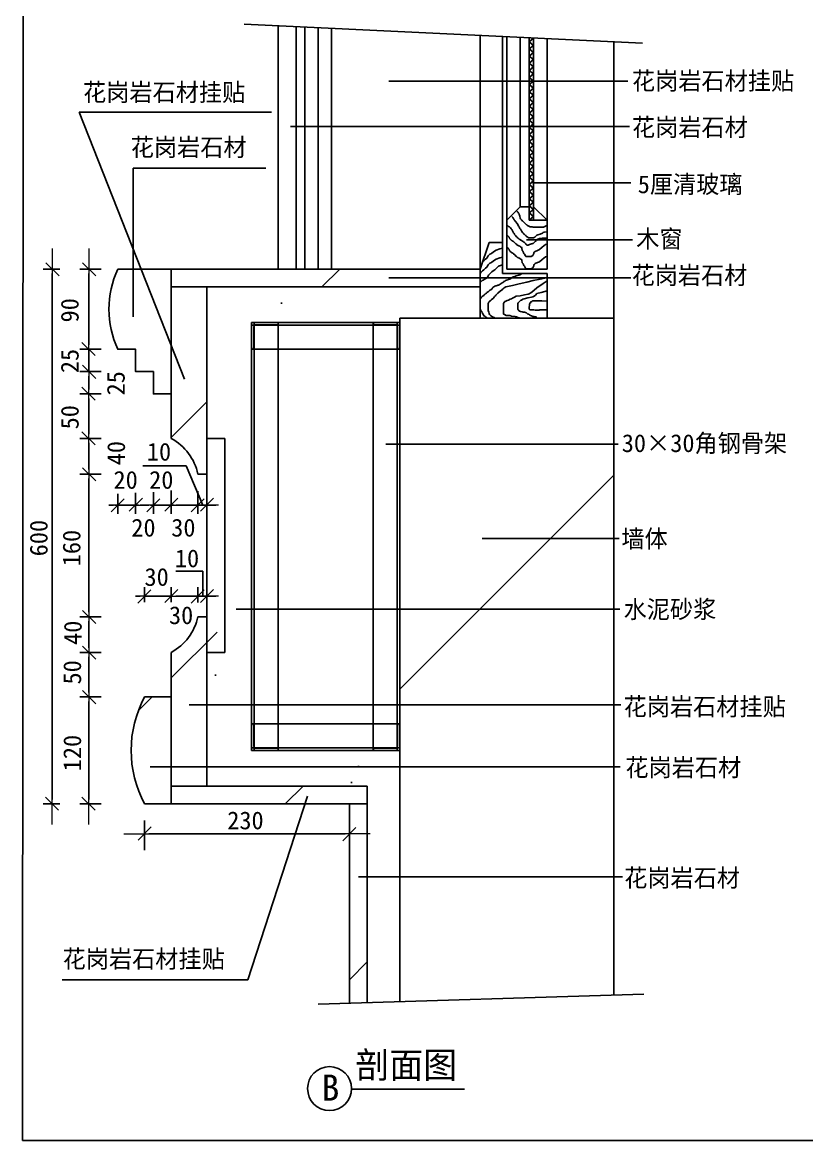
# Model space of a CAD drawing. Header units: metres. Extents: x 1603 to 10770, y 1189 to 12976.
# Drawn here: x 1603 to 6004, y 1189 to 7462 of the extents above; entities that cross this region are included whole.
import ezdxf

# ---------------------------------------------------------------- set-up
doc = ezdxf.new("R2010")
doc.units = ezdxf.units.M
for name, color, linetype in [('2', 2, 'Continuous'), ('3', 3, 'Continuous'), ('4', 4, 'Continuous'), ('7', 7, 'Continuous'), ('BH', 3, 'Continuous'), ('DIM', 3, 'Continuous'), ('TEXT', 3, 'Continuous')]:
    doc.layers.add(name, color=color, linetype=linetype)
doc.dimstyles.get("Standard").update_dxf_attribs({"dimtxt": 2.5, "dimasz": 2.5, "dimexe": 1.25, "dimexo": 0.625, "dimtad": 1, "dimcen": 2.5, "dimazin": 3, "dimtfac": 1, "dimtmove": 0, "dimatfit": 3})

# ---------------------------------------------------------------- blocks, each defined once
blk = doc.blocks.new('BH2')
at = {"layer": 'BH'}
blk.add_lwpolyline([(0, 32), (5, 28), (0, 24), (5, 20), (0, 16), (5, 12), (0, 8), (5, 4), (0, 0)], dxfattribs=at)
blk = doc.blocks.new('ST-L30')
at = {"layer": '4'}
blk.add_lwpolyline([(0, 1, 0.41), (1, 0), (30, 0), (30, 0.67, 0.41), (28, 2.67), (4.67, 2.67, -0.41), (2.67, 4.67), (2.67, 28, 0.41), (0.67, 30), (0, 30)], format="xyb", close=True, dxfattribs=at)
blk = doc.blocks.new('_DOT')
at = {"color": 0, "linetype": 'ByBlock', "lineweight": 15}
blk.add_line((4.63, 0), (-1, 0), dxfattribs=at)
blk.add_lwpolyline([(-1.51, -1.54), (1.42, 1.41)])

msp = doc.modelspace()

# ---------------------------------------------------------------- hatches: boundary and pattern name
at = {"layer": 'BH'}
h = msp.add_hatch(dxfattribs=at)
h.set_pattern_fill('ANSI33', scale=300)
h.paths.add_polyline_path([(2438.63, 3178.04), (2438.63, 3078.04), (3438.63, 3078.04), (3438.63, 3178.04)])
h.paths.add_polyline_path([(3538.63, 3178.04), (3438.63, 3178.04), (3438.63, 1959.58), (3538.63, 1962.73)])
h.paths.add_polyline_path([(2438.63, 3678.04), (2288.63, 3678.04, 0.25), (2288.63, 3078.04), (2438.63, 3078.04)])
h.paths.add_polyline_path([(2438.63, 3178.04), (2638.63, 3178.04), (2638.63, 4128.04), (2588.63, 4128.04, -0.22), (2438.63, 3928.04)])
h.paths.add_polyline_path([(2638.63, 3928.04), (2738.63, 3928.04), (2738.63, 5128.04), (2638.63, 5128.04)])
h.paths.add_polyline_path([(2638.63, 5978.04), (2438.63, 5978.04), (2438.63, 5128.04, -0.22), (2588.63, 4928.04), (2638.63, 4928.04)])
h.paths.add_polyline_path([(2438.63, 6078.04), (2138.63, 6078.04, 0.22), (2138.63, 5628.04), (2238.63, 5628.04), (2238.63, 5503.04), (2338.63, 5503.04), (2338.63, 5378.04), (2438.63, 5378.04)])
h.paths.add_polyline_path([(4171.97, 5978.04), (4171.97, 6078.04), (2438.63, 6078.04), (2438.63, 5978.04)])
h = msp.add_hatch(dxfattribs=at)
h.set_pattern_fill('AR-CONC', scale=15)
h.paths.add_polyline_path([(2888.63, 5778.04), (3038.63, 5778.04), (3721.97, 5778.04), (3721.97, 5803.04), (4171.97, 5803.04), (4171.97, 5978.04), (2638.63, 5978.04), (2638.63, 5128.04), (2738.63, 5128.04), (2738.63, 3928.04), (2638.63, 3928.04), (2638.63, 3178.04), (3538.63, 3178.04), (3538.63, 1962.73), (3721.97, 1968.49), (3721.97, 3378.04), (3571.97, 3378.04), (2888.63, 3378.04), (2888.63, 3528.04)])
h = msp.add_hatch(dxfattribs=at)
h.set_pattern_fill('ANSI31', scale=1500)
h.paths.add_polyline_path([(4921.97, 5803.04), (3721.97, 5803.04), (3721.97, 1968.49), (4921.97, 2006.25)])

# ---------------------------------------------------------------- linework, layer by layer
for p, q in [((1922.38, 6958.33), (3001.97, 6958.33)), ((2224.61, 6644.69), (2969.98, 6644.69)), ((2521.68, 4973.96), (2279.66, 4973.96)), ((2616.03, 4754.69), (2521.68, 4973.96)), ((2615.73, 4383.12), (2464.15, 4383.12)), ((2615.73, 4243.07), (2615.73, 4383.12)), ((2868.04, 2090.54), (1826.4, 2090.25))]:
    msp.add_line(p, q)
at = {"layer": '2'}
for p, q in [((3721.97, 5803.04), (3721.97, 1968.49)), ((3721.97, 5803.04), (4921.97, 5803.04)), ((4921.97, 5803.04), (4921.97, 2006.25))]:
    msp.add_line(p, q, dxfattribs=at)
at = {"layer": '3'}
for p, q in [((2847.66, 7451.74), (5083.17, 7346.03)), ((4396.97, 6428.04), (4396.97, 7378.48)), ((3262.96, 1954.05), (5090.92, 2011.57))]:
    msp.add_line(p, q, dxfattribs=at)
at = {"layer": '4'}
for p, q in [((3038.64, 7442.71), (3038.64, 6078.04)), ((3338.64, 7428.52), (3338.64, 6078.04)), ((4921.97, 5803.04), (4921.97, 7353.65)), ((4396.97, 6428.04), (4321.97, 6353.04)), ((4446.97, 6428.04), (4396.97, 6428.04)), ((4471.97, 6428.04), (4546.97, 6353.04)), ((4321.97, 6353.04), (4321.97, 6078.04)), ((4546.97, 6353.04), (4446.97, 6353.04)), ((4546.97, 6353.04), (4546.97, 6078.04)), ((4171.97, 6078.04), (4221.97, 6228.04)), ((4296.97, 6228.04), (4221.97, 6228.04)), ((4296.97, 6228.04), (4296.97, 6053.04)), ((2138.63, 6078.04), (4171.97, 6078.04)), ((2438.63, 5128.04), (2438.63, 6078.04)), ((4171.97, 6078.04), (4171.97, 5803.04)), ((4296.97, 6053.04), (4546.97, 6053.04)), ((4321.97, 6078.04), (4546.97, 6078.04)), ((4546.97, 6053.04), (4546.97, 5803.04)), ((2438.63, 5978.04), (4171.97, 5978.04)), ((2638.63, 3178.04), (2638.63, 5978.04)), ((2888.63, 3378.04), (2888.63, 5778.04)), ((2888.63, 5778.04), (3721.97, 5778.04)), ((2738.63, 3928.04), (2738.63, 5128.04)), ((2438.63, 3078.04), (2438.63, 3928.04)), ((2288.63, 3678.04), (2438.63, 3678.04)), ((2888.63, 3378.04), (3721.97, 3378.04)), ((2438.63, 3178.04), (3538.63, 3178.04)), ((3538.63, 3178.04), (3538.63, 1962.73)), ((2288.63, 3078.04), (3538.63, 3078.04)), ((3438.63, 3078.04), (3438.63, 1959.58))]:
    msp.add_line(p, q, dxfattribs=at)
msp.add_lwpolyline([(2138.63, 6078.04, 0.22), (2138.63, 5628.04), (2238.63, 5628.04), (2238.63, 5503.04), (2338.63, 5503.04), (2338.63, 5378.04), (2438.63, 5378.04)], format="xyb", dxfattribs=at)
for points in [[(2638.63, 5128.04), (2738.63, 5128.04)], [(2638.63, 4928.04), (2588.63, 4928.04)], [(2638.63, 4128.04), (2588.63, 4128.04)], [(2738.63, 3928.04), (2638.63, 3928.04)]]:
    msp.add_lwpolyline(points, dxfattribs=at)
for centre, radius, start, end in [((2293.32, 4862.8), 302.44, 12.46, 61.28), ((2293.32, 4193.28), 302.44, 298.72, 347.54), ((2851.13, 3378.04), 637.5, 151.93, 208.07)]:
    msp.add_arc(centre, radius, start, end, dxfattribs=at)
at = {"layer": '7'}
for p, q in [((3138.64, 7437.98), (3138.64, 6078.04)), ((3188.64, 7435.61), (3188.64, 6078.04)), ((3263.64, 7432.07), (3263.64, 6078.04)), ((4171.97, 6078.04), (4171.97, 7389.12)), ((4296.97, 6228.04), (4296.97, 7383.21)), ((4321.97, 6353.04), (4321.97, 7382.02)), ((4446.97, 6353.04), (4446.97, 7374.93)), ((4471.97, 6353.04), (4471.97, 7374.93)), ((4546.97, 6353.04), (4546.97, 7371.39)), ((2903.63, 3378.04), (2903.63, 5778.04)), ((3038.63, 3378.04), (3038.63, 5778.04)), ((3571.97, 5778.04), (3571.97, 3378.04)), ((3706.97, 5778.04), (3706.97, 3378.04)), ((2888.63, 5763.04), (3721.97, 5763.04)), ((2888.63, 5628.04), (3721.97, 5628.04)), ((2888.63, 3528.04), (3721.97, 3528.04)), ((2888.63, 3393.04), (3721.97, 3393.04))]:
    msp.add_line(p, q, dxfattribs=at)
at = {"layer": 'BH'}
for p, q in [((4378.71, 6403.2), (4381.43, 6398.67)), ((4381.43, 6398.67), (4384.15, 6395.04)), ((4352.43, 6369.62), (4349.71, 6372.35)), ((4355.15, 6366.9), (4352.43, 6369.62)), ((4356.96, 6363.27), (4355.15, 6366.9)), ((4358.77, 6361.46), (4356.96, 6363.27)), ((4359.68, 6359.64), (4358.77, 6361.46)), ((4361.49, 6357.83), (4359.68, 6359.64)), ((4363.3, 6354.2), (4361.49, 6357.83)), ((4366.02, 6350.57), (4363.3, 6354.2)), ((4368.74, 6346.94), (4366.02, 6350.57)), ((4381.43, 6332.41), (4368.74, 6346.94)), ((4384.15, 6395.04), (4386.87, 6392.31)), ((4386.87, 6392.31), (4388.68, 6390.5)), ((4388.68, 6390.5), (4390.49, 6387.78)), ((4390.49, 6387.78), (4391.4, 6385.05)), ((4391.4, 6385.05), (4393.21, 6380.51)), ((4393.21, 6380.51), (4395.03, 6375.98)), ((4395.03, 6375.98), (4396.84, 6363.27)), ((4396.84, 6363.27), (4398.65, 6359.64)), ((4398.65, 6359.64), (4401.37, 6356.92)), ((4401.37, 6356.92), (4403.18, 6355.1)), ((4403.18, 6355.1), (4405.9, 6351.47)), ((4405.9, 6351.47), (4409.53, 6348.75)), ((4409.53, 6348.75), (4413.15, 6345.12)), ((4413.15, 6345.12), (4416.78, 6340.58)), ((4416.78, 6340.58), (4420.4, 6336.95)), ((4420.4, 6336.95), (4424.93, 6333.32)), ((4327.96, 6321.52), (4323.42, 6323.34)), ((4333.39, 6316.08), (4327.96, 6321.52)), ((4336.11, 6315.17), (4333.39, 6316.08)), ((4338.83, 6312.45), (4336.11, 6315.17)), ((4342.46, 6308.82), (4338.83, 6312.45)), ((4345.18, 6304.28), (4342.46, 6308.82)), ((4346.99, 6301.56), (4345.18, 6304.28)), ((4348.8, 6299.74), (4346.99, 6301.56)), ((4351.52, 6296.11), (4348.8, 6299.74)), ((4353.33, 6293.39), (4351.52, 6296.11)), ((4354.24, 6289.76), (4353.33, 6293.39)), ((4356.96, 6285.22), (4354.24, 6289.76)), ((4359.68, 6281.59), (4356.96, 6285.22)), ((4362.4, 6277.05), (4359.68, 6281.59)), ((4364.21, 6274.33), (4362.4, 6277.05)), ((4365.12, 6272.52), (4364.21, 6274.33)), ((4386.87, 6319.71), (4381.43, 6332.41)), ((4390.49, 6315.17), (4386.87, 6319.71)), ((4392.31, 6309.73), (4390.49, 6315.17)), ((4395.03, 6306.1), (4392.31, 6309.73)), ((4397.74, 6302.46), (4395.03, 6306.1)), ((4399.56, 6298.83), (4397.74, 6302.46)), ((4401.37, 6297.02), (4399.56, 6298.83)), ((4404.99, 6289.76), (4401.37, 6297.02)), ((4408.62, 6284.31), (4404.99, 6289.76)), ((4410.43, 6282.5), (4408.62, 6284.31)), ((4412.25, 6279.78), (4410.43, 6282.5)), ((4414.06, 6278.87), (4412.25, 6279.78)), ((4415.87, 6276.15), (4414.06, 6278.87)), ((4418.59, 6273.42), (4415.87, 6276.15)), ((4421.31, 6271.61), (4418.59, 6273.42)), ((4424.93, 6333.32), (4428.56, 6329.69)), ((4428.56, 6329.69), (4431.28, 6326.97)), ((4431.28, 6326.97), (4433.09, 6326.06)), ((4433.09, 6326.06), (4434.9, 6324.25)), ((4434.9, 6324.25), (4437.62, 6322.43)), ((4437.62, 6322.43), (4441.25, 6320.62)), ((4441.25, 6320.62), (4443.97, 6318.8)), ((4443.97, 6318.8), (4448.5, 6316.99)), ((4448.5, 6316.99), (4453.03, 6316.08)), ((4453.03, 6316.08), (4458.47, 6315.17)), ((4458.47, 6315.17), (4463.91, 6315.17)), ((4463.91, 6315.17), (4469.35, 6314.26)), ((4469.35, 6314.26), (4474.78, 6313.36)), ((4474.78, 6313.36), (4480.22, 6313.36)), ((4480.22, 6313.36), (4492.91, 6312.45)), ((4492.91, 6312.45), (4522.82, 6312.45)), ((4508.32, 6274.33), (4495.63, 6270.7)), ((4521.01, 6278.87), (4508.32, 6274.33)), ((4525.54, 6284.31), (4521.01, 6278.87)), ((4522.82, 6312.45), (4527.35, 6313.36)), ((4530.98, 6286.13), (4525.54, 6284.31)), ((4527.35, 6313.36), (4530.98, 6315.17)), ((4530.98, 6315.17), (4534.6, 6316.99)), ((4545.48, 6287.04), (4530.98, 6286.13)), ((4534.6, 6316.99), (4538.23, 6318.8)), ((4538.23, 6318.8), (4542.76, 6321.52)), ((4542.76, 6321.52), (4545.48, 6323.34)), ((4545.48, 6323.34), (4546.97, 6324.83)), ((4546.97, 6287.04), (4545.48, 6287.04)), ((4327.05, 6265.26), (4324.33, 6266.16)), ((4331.58, 6260.72), (4327.05, 6265.26)), ((4334.3, 6257.09), (4331.58, 6260.72)), ((4335.21, 6253.46), (4334.3, 6257.09)), ((4336.11, 6250.73), (4335.21, 6253.46)), ((4337.93, 6249.83), (4336.11, 6250.73)), ((4338.83, 6248.01), (4337.93, 6249.83)), ((4340.64, 6246.2), (4338.83, 6248.01)), ((4342.46, 6243.47), (4340.64, 6246.2)), ((4345.18, 6240.75), (4342.46, 6243.47)), ((4346.99, 6239.84), (4345.18, 6240.75)), ((4350.61, 6237.12), (4346.99, 6239.84)), ((4354.24, 6235.31), (4350.61, 6237.12)), ((4357.87, 6233.49), (4354.24, 6235.31)), ((4359.68, 6232.58), (4357.87, 6233.49)), ((4366.02, 6226.23), (4359.68, 6232.58)), ((4367.84, 6268.89), (4365.12, 6272.52)), ((4368.74, 6224.42), (4366.02, 6226.23)), ((4370.55, 6266.16), (4367.84, 6268.89)), ((4372.37, 6218.97), (4368.74, 6224.42)), ((4374.18, 6261.63), (4370.55, 6266.16)), ((4375.09, 6217.15), (4372.37, 6218.97)), ((4378.71, 6257.99), (4374.18, 6261.63)), ((4377.8, 6214.43), (4375.09, 6217.15)), ((4381.43, 6211.71), (4377.8, 6214.43)), ((4381.43, 6254.36), (4378.71, 6257.99)), ((4384.15, 6251.64), (4381.43, 6254.36)), ((4385.06, 6210.8), (4381.43, 6211.71)), ((4386.87, 6248.92), (4384.15, 6251.64)), ((4389.59, 6208.08), (4385.06, 6210.8)), ((4390.49, 6246.2), (4386.87, 6248.92)), ((4394.12, 6243.47), (4390.49, 6246.2)), ((4397.74, 6242.57), (4394.12, 6243.47)), ((4400.46, 6239.84), (4397.74, 6242.57)), ((4404.09, 6238.03), (4400.46, 6239.84)), ((4408.62, 6234.4), (4404.09, 6238.03)), ((4412.25, 6232.58), (4408.62, 6234.4)), ((4414.06, 6230.77), (4412.25, 6232.58)), ((4416.78, 6228.95), (4414.06, 6230.77)), ((4420.4, 6227.14), (4416.78, 6228.95)), ((4423.12, 6225.32), (4420.4, 6227.14)), ((4424.03, 6268.89), (4421.31, 6271.61)), ((4424.93, 6223.51), (4423.12, 6225.32)), ((4426.75, 6267.98), (4424.03, 6268.89)), ((4427.65, 6219.88), (4424.93, 6223.51)), ((4428.56, 6264.35), (4426.75, 6267.98)), ((4430.37, 6216.25), (4427.65, 6219.88)), ((4432.19, 6261.63), (4428.56, 6264.35)), ((4434, 6212.62), (4430.37, 6216.25)), ((4434.9, 6258.9), (4432.19, 6261.63)), ((4440.34, 6212.62), (4434, 6212.62)), ((4438.53, 6257.09), (4434.9, 6258.9)), ((4441.25, 6254.36), (4438.53, 6257.09)), ((4443.97, 6214.43), (4440.34, 6212.62)), ((4443.97, 6253.46), (4441.25, 6254.36)), ((4468.44, 6253.46), (4443.97, 6253.46)), ((4449.41, 6216.25), (4443.97, 6214.43)), ((4454.84, 6218.06), (4449.41, 6216.25)), ((4459.38, 6218.97), (4454.84, 6218.06)), ((4463, 6219.88), (4459.38, 6218.97)), ((4465.72, 6221.69), (4463, 6219.88)), ((4469.35, 6222.6), (4465.72, 6221.69)), ((4471.16, 6254.36), (4468.44, 6253.46)), ((4472.06, 6225.32), (4469.35, 6222.6)), ((4474.78, 6256.18), (4471.16, 6254.36)), ((4475.69, 6227.14), (4472.06, 6225.32)), ((4478.41, 6257.99), (4474.78, 6256.18)), ((4479.31, 6230.77), (4475.69, 6227.14)), ((4482.03, 6260.72), (4478.41, 6257.99)), ((4482.94, 6234.4), (4479.31, 6230.77)), ((4486.57, 6264.35), (4482.03, 6260.72)), ((4487.47, 6238.94), (4482.94, 6234.4)), ((4490.19, 6267.98), (4486.57, 6264.35)), ((4492, 6244.38), (4487.47, 6238.94)), ((4495.63, 6270.7), (4490.19, 6267.98)), ((4504.69, 6248.92), (4492, 6244.38)), ((4519.19, 6252.55), (4504.69, 6248.92)), ((4546.97, 6252.55), (4519.19, 6252.55)), ((4538.23, 6215.34), (4520.1, 6200.82)), ((4546.97, 6217.53), (4538.23, 6215.34)), ((4217.43, 6152.07), (4208.52, 6140.19)), ((4221.88, 6158.02), (4217.43, 6152.07)), ((4226.33, 6162.48), (4221.88, 6158.02)), ((4230.79, 6163.96), (4226.33, 6162.48)), ((4236.72, 6168.42), (4230.79, 6163.96)), ((4244.14, 6172.88), (4236.72, 6168.42)), ((4253.05, 6178.83), (4244.14, 6172.88)), ((4261.95, 6184.77), (4253.05, 6178.83)), ((4282.73, 6192.2), (4261.95, 6184.77)), ((4296.97, 6196.27), (4282.73, 6192.2)), ((4327.05, 6196.86), (4324.33, 6197.77)), ((4331.58, 6192.33), (4327.05, 6196.86)), ((4334.3, 6188.7), (4331.58, 6192.33)), ((4335.21, 6185.06), (4334.3, 6188.7)), ((4336.11, 6182.34), (4335.21, 6185.06)), ((4337.93, 6181.43), (4336.11, 6182.34)), ((4338.83, 6179.62), (4337.93, 6181.43)), ((4340.64, 6177.8), (4338.83, 6179.62)), ((4342.46, 6175.08), (4340.64, 6177.8)), ((4345.18, 6172.36), (4342.46, 6175.08)), ((4346.99, 6171.45), (4345.18, 6172.36)), ((4350.61, 6168.73), (4346.99, 6171.45)), ((4354.24, 6166.91), (4350.61, 6168.73)), ((4357.87, 6165.1), (4354.24, 6166.91)), ((4359.68, 6164.19), (4357.87, 6165.1)), ((4366.02, 6157.84), (4359.68, 6164.19)), ((4368.74, 6156.02), (4366.02, 6157.84)), ((4372.37, 6150.58), (4368.74, 6156.02)), ((4375.09, 6148.76), (4372.37, 6150.58)), ((4377.8, 6146.04), (4375.09, 6148.76)), ((4394.12, 6207.17), (4389.59, 6208.08)), ((4395.93, 6204.45), (4394.12, 6207.17)), ((4398.65, 6202.63), (4395.93, 6204.45)), ((4401.37, 6201.73), (4398.65, 6202.63)), ((4403.18, 6200.82), (4401.37, 6201.73)), ((4404.99, 6196.28), (4403.18, 6200.82)), ((4407.71, 6181.76), (4404.99, 6196.28)), ((4410.43, 6178.13), (4407.71, 6181.76)), ((4413.15, 6175.41), (4410.43, 6178.13)), ((4414.06, 6171.78), (4413.15, 6175.41)), ((4415.87, 6169.96), (4414.06, 6171.78)), ((4417.68, 6166.33), (4415.87, 6169.96)), ((4420.4, 6162.7), (4417.68, 6166.33)), ((4425.84, 6151.81), (4420.4, 6162.7)), ((4428.56, 6149.09), (4425.84, 6151.81)), ((4430.37, 6148.18), (4428.56, 6149.09)), ((4457.56, 6148.18), (4430.37, 6148.18)), ((4461.19, 6150), (4457.56, 6148.18)), ((4463.91, 6151.81), (4461.19, 6150)), ((4466.63, 6154.53), (4463.91, 6151.81)), ((4469.35, 6158.16), (4466.63, 6154.53)), ((4470.25, 6161.79), (4469.35, 6158.16)), ((4472.06, 6165.42), (4470.25, 6161.79)), ((4472.97, 6169.05), (4472.06, 6165.42)), ((4475.69, 6172.68), (4472.97, 6169.05)), ((4480.22, 6177.22), (4475.69, 6172.68)), ((4492.91, 6182.67), (4480.22, 6177.22)), ((4505.6, 6188.11), (4492.91, 6182.67)), ((4520.1, 6200.82), (4505.6, 6188.11)), ((4546.97, 6149.14), (4538.23, 6146.95)), ((4192.2, 6125.32), (4186.1, 6120.44)), ((4198.14, 6129.78), (4192.2, 6125.32)), ((4202.59, 6134.24), (4198.14, 6129.78)), ((4208.52, 6140.19), (4202.59, 6134.24)), ((4208.52, 6089.44), (4202.59, 6083.5)), ((4217.43, 6101.33), (4208.52, 6089.44)), ((4221.88, 6107.28), (4217.43, 6101.33)), ((4226.33, 6111.74), (4221.88, 6107.28)), ((4230.79, 6113.22), (4226.33, 6111.74)), ((4236.72, 6117.68), (4230.79, 6113.22)), ((4244.14, 6122.14), (4236.72, 6117.68)), ((4253.05, 6128.08), (4244.14, 6122.14)), ((4261.95, 6134.03), (4253.05, 6128.08)), ((4275.31, 6095.39), (4254.53, 6074.58)), ((4282.73, 6141.46), (4261.95, 6134.03)), ((4296.97, 6102.17), (4275.31, 6095.39)), ((4296.97, 6145.53), (4282.73, 6141.46)), ((4381.43, 6143.32), (4377.8, 6146.04)), ((4385.06, 6142.41), (4381.43, 6143.32)), ((4389.59, 6139.69), (4385.06, 6142.41)), ((4394.12, 6138.78), (4389.59, 6139.69)), ((4395.93, 6136.06), (4394.12, 6138.78)), ((4398.65, 6134.24), (4395.93, 6136.06)), ((4401.37, 6133.33), (4398.65, 6134.24)), ((4403.18, 6132.43), (4401.37, 6133.33)), ((4404.99, 6127.89), (4403.18, 6132.43)), ((4407.71, 6113.37), (4404.99, 6127.89)), ((4410.43, 6109.74), (4407.71, 6113.37)), ((4413.15, 6107.01), (4410.43, 6109.74)), ((4414.06, 6103.38), (4413.15, 6107.01)), ((4415.87, 6101.57), (4414.06, 6103.38)), ((4417.68, 6097.94), (4415.87, 6101.57)), ((4420.4, 6094.31), (4417.68, 6097.94)), ((4425.84, 6083.42), (4420.4, 6094.31)), ((4466.63, 6086.14), (4463.91, 6083.42)), ((4469.35, 6089.77), (4466.63, 6086.14)), ((4470.25, 6093.4), (4469.35, 6089.77)), ((4472.06, 6097.03), (4470.25, 6093.4)), ((4472.97, 6100.66), (4472.06, 6097.03)), ((4475.69, 6104.29), (4472.97, 6100.66)), ((4480.22, 6108.83), (4475.69, 6104.29)), ((4492.91, 6114.28), (4480.22, 6108.83)), ((4505.6, 6119.72), (4492.91, 6114.28)), ((4520.1, 6132.43), (4505.6, 6119.72)), ((4538.23, 6146.95), (4520.1, 6132.43)), ((4172.91, 6053.78), (4171.97, 6052.84)), ((4174.39, 6056.75), (4172.91, 6053.78)), ((4175.87, 6056.75), (4174.39, 6056.75)), ((4180.33, 6064.18), (4175.87, 6058.23)), ((4175.87, 6058.23), (4175.87, 6056.75)), ((4184.78, 6068.64), (4180.33, 6064.18)), ((4192.2, 6074.58), (4184.78, 6068.64)), ((4198.14, 6079.04), (4192.2, 6074.58)), ((4198.14, 6022.57), (4193.68, 6019.6)), ((4202.59, 6083.5), (4198.14, 6079.04)), ((4204.07, 6025.54), (4198.14, 6022.57)), ((4207.04, 6027.03), (4204.07, 6025.54)), ((4210.01, 6028.51), (4207.04, 6027.03)), ((4212.98, 6032.97), (4210.01, 6028.51)), ((4215.94, 6038.92), (4212.98, 6032.97)), ((4218.91, 6043.37), (4215.94, 6038.92)), ((4223.37, 6049.32), (4218.91, 6043.37)), ((4229.3, 6055.26), (4223.37, 6049.32)), ((4236.72, 6062.69), (4229.3, 6055.26)), ((4245.63, 6068.64), (4236.72, 6062.69)), ((4254.53, 6074.58), (4245.63, 6068.64)), ((4337.64, 6022.57), (4333.19, 6021.08)), ((4343.58, 6025.54), (4337.64, 6022.57)), ((4349.52, 6030), (4343.58, 6025.54)), ((4356.94, 6034.46), (4349.52, 6030)), ((4365.84, 6037.43), (4356.94, 6034.46)), ((4374.75, 6040.4), (4365.84, 6037.43)), ((4382.17, 6041.89), (4374.75, 6040.4)), ((4388.1, 6043.37), (4382.17, 6041.89)), ((4394.04, 6046.35), (4388.1, 6043.37)), ((4401.46, 6049.32), (4394.04, 6046.35)), ((4406.11, 6053.04), (4401.46, 6049.32)), ((4428.56, 6080.7), (4425.84, 6083.42)), ((4430.37, 6079.79), (4428.56, 6080.7)), ((4457.56, 6079.79), (4430.37, 6079.79)), ((4461.19, 6081.6), (4457.56, 6079.79)), ((4463.91, 6083.42), (4461.19, 6081.6)), ((4508.32, 6022.57), (4469.73, 6013.65)), ((4543.94, 6030), (4508.32, 6022.57)), ((4546.97, 6030.65), (4543.94, 6030)), ((4172.91, 6004.74), (4171.97, 6003.8)), ((4177.36, 6009.19), (4172.91, 6004.74)), ((4183.29, 6013.65), (4177.36, 6009.19)), ((4189.23, 6016.62), (4183.29, 6013.65)), ((4193.68, 6019.6), (4189.23, 6016.62)), ((4227.82, 5960.15), (4224.85, 5958.67)), ((4232.27, 5963.12), (4227.82, 5960.15)), ((4236.72, 5964.61), (4232.27, 5963.12)), ((4238.21, 5966.1), (4236.72, 5964.61)), ((4239.69, 5969.07), (4238.21, 5966.1)), ((4242.66, 5975.01), (4239.69, 5970.55)), ((4239.69, 5970.55), (4239.69, 5969.07)), ((4248.6, 5977.99), (4242.66, 5975.01)), ((4254.53, 5982.44), (4248.6, 5977.99)), ((4258.98, 5983.93), (4254.53, 5982.44)), ((4261.95, 5983.93), (4258.98, 5983.93)), ((4266.4, 5986.9), (4261.95, 5983.93)), ((4270.86, 5988.39), (4266.4, 5986.9)), ((4275.31, 5988.39), (4270.86, 5988.39)), ((4278.28, 5989.87), (4275.31, 5988.39)), ((4284.21, 5994.33), (4278.28, 5989.87)), ((4296.09, 6000.28), (4284.21, 5994.33)), ((4293.12, 5960.15), (4285.7, 5955.69)), ((4297.57, 5966.1), (4293.12, 5960.15)), ((4302.02, 6004.74), (4296.09, 6000.28)), ((4302.02, 5969.07), (4297.57, 5966.1)), ((4304.99, 6007.71), (4302.02, 6004.74)), ((4306.48, 5973.53), (4302.02, 5969.07)), ((4309.44, 6010.68), (4304.99, 6007.71)), ((4315.38, 5977.99), (4306.48, 5973.53)), ((4313.9, 6013.65), (4309.44, 6010.68)), ((4319.83, 6016.62), (4313.9, 6013.65)), ((4324.29, 5980.96), (4315.38, 5977.99)), ((4327.25, 6018.11), (4319.83, 6016.62)), ((4353.97, 5986.9), (4324.29, 5980.96)), ((4333.19, 6021.08), (4327.25, 6018.11)), ((4383.65, 5992.85), (4353.97, 5986.9)), ((4407.4, 5998.79), (4383.65, 5992.85)), ((4434.11, 6004.74), (4407.4, 5998.79)), ((4469.73, 6013.65), (4434.11, 6004.74)), ((4490.51, 5972.93), (4460.82, 5949.16)), ((4526.13, 5996.71), (4490.51, 5972.93)), ((4546.97, 6011.89), (4526.13, 5996.71)), ((4172.91, 5912.6), (4171.97, 5910.72)), ((4177.36, 5918.54), (4172.91, 5912.6)), ((4183.29, 5924.48), (4177.36, 5918.54)), ((4189.23, 5927.46), (4183.29, 5924.48)), ((4192.2, 5930.43), (4189.23, 5927.46)), ((4195.17, 5933.4), (4192.2, 5930.43)), ((4198.14, 5936.37), (4195.17, 5934.89)), ((4195.17, 5934.89), (4195.17, 5933.4)), ((4201.1, 5939.35), (4198.14, 5936.37)), ((4204.07, 5940.83), (4201.1, 5939.35)), ((4207.04, 5942.32), (4204.07, 5940.83)), ((4208.52, 5945.29), (4207.04, 5942.32)), ((4210.01, 5946.78), (4208.52, 5945.29)), ((4215.94, 5951.24), (4210.01, 5946.78)), ((4220.4, 5954.21), (4215.94, 5951.24)), ((4224.85, 5958.67), (4220.4, 5954.21)), ((4226.33, 5899.22), (4223.37, 5896.25)), ((4229.3, 5900.71), (4226.33, 5899.22)), ((4232.27, 5902.19), (4229.3, 5900.71)), ((4235.24, 5908.14), (4232.27, 5903.68)), ((4232.27, 5903.68), (4232.27, 5902.19)), ((4244.14, 5914.08), (4235.24, 5908.14)), ((4250.08, 5920.03), (4244.14, 5914.08)), ((4253.05, 5924.48), (4250.08, 5920.03)), ((4257.5, 5927.46), (4253.05, 5924.48)), ((4260.47, 5931.92), (4257.5, 5927.46)), ((4263.44, 5936.37), (4260.47, 5931.92)), ((4266.4, 5939.35), (4263.44, 5936.37)), ((4270.86, 5943.8), (4266.4, 5939.35)), ((4285.7, 5955.69), (4270.86, 5943.8)), ((4315.38, 5898.63), (4309.44, 5895.66)), ((4322.8, 5901.6), (4315.38, 5898.63)), ((4331.71, 5904.57), (4322.8, 5901.6)), ((4340.61, 5909.03), (4331.71, 5904.57)), ((4348.03, 5912), (4340.61, 5909.03)), ((4353.97, 5914.97), (4348.03, 5912)), ((4359.9, 5917.95), (4353.97, 5914.97)), ((4364.36, 5920.92), (4359.9, 5917.95)), ((4373.26, 5925.38), (4364.36, 5920.92)), ((4397.01, 5928.35), (4373.26, 5925.38)), ((4392.56, 5897.14), (4389.59, 5892.68)), ((4397.01, 5900.11), (4392.56, 5897.14)), ((4420.75, 5934.29), (4397.01, 5928.35)), ((4399.98, 5903.09), (4397.01, 5900.11)), ((4402.94, 5904.57), (4399.98, 5903.09)), ((4410.36, 5909.03), (4402.94, 5904.57)), ((4417.79, 5912), (4410.36, 5909.03)), ((4438.56, 5916.46), (4417.79, 5912)), ((4441.53, 5937.27), (4420.75, 5934.29)), ((4459.34, 5920.92), (4438.56, 5916.46)), ((4445.98, 5938.75), (4441.53, 5937.27)), ((4451.92, 5943.21), (4445.98, 5938.75)), ((4460.82, 5949.16), (4451.92, 5943.21)), ((4460.82, 5897.14), (4456.37, 5894.17)), ((4468.25, 5922.41), (4459.34, 5920.92)), ((4465.28, 5900.11), (4460.82, 5897.14)), ((4518.71, 5900.11), (4465.28, 5900.11)), ((4475.67, 5926.86), (4468.25, 5922.41)), ((4481.6, 5932.81), (4475.67, 5926.86)), ((4490.51, 5941.72), (4481.6, 5932.81)), ((4514.25, 5947.67), (4490.51, 5941.72)), ((4546.97, 5955.86), (4514.25, 5947.67)), ((4545.42, 5898.63), (4518.71, 5900.11)), ((4546.97, 5898.52), (4545.42, 5898.63)), ((4171.97, 5855.29), (4174.39, 5850.44)), ((4174.39, 5850.44), (4175.87, 5845.98)), ((4175.87, 5845.98), (4180.33, 5840.04)), ((4180.33, 5840.04), (4183.29, 5832.61)), ((4217.43, 5885.85), (4215.94, 5854.9)), ((4215.94, 5854.9), (4215.94, 5847.47)), ((4215.94, 5847.47), (4217.43, 5843.01)), ((4220.4, 5891.79), (4217.43, 5885.85)), ((4217.43, 5843.01), (4218.91, 5841.53)), ((4218.91, 5841.53), (4220.4, 5837.07)), ((4223.37, 5896.25), (4220.4, 5891.79)), ((4220.4, 5837.07), (4221.88, 5829.64)), ((4304.99, 5889.71), (4302.02, 5885.25)), ((4302.02, 5885.25), (4302.02, 5826.07)), ((4306.48, 5891.2), (4304.99, 5889.71)), ((4309.44, 5895.66), (4306.48, 5891.2)), ((4385.13, 5888.22), (4383.65, 5885.25)), ((4383.65, 5885.25), (4383.65, 5852.82)), ((4383.65, 5852.82), (4385.13, 5849.85)), ((4389.59, 5892.68), (4385.13, 5888.22)), ((4385.13, 5849.85), (4388.1, 5846.88)), ((4388.1, 5846.88), (4389.59, 5843.91)), ((4389.59, 5843.91), (4392.56, 5842.42)), ((4392.56, 5842.42), (4398.49, 5839.45)), ((4398.49, 5839.45), (4407.4, 5837.96)), ((4407.4, 5837.96), (4413.33, 5836.47)), ((4413.33, 5836.47), (4425.21, 5836.47)), ((4425.21, 5836.47), (4428.17, 5833.5)), ((4448.95, 5883.77), (4447.47, 5857.28)), ((4447.47, 5857.28), (4447.47, 5852.82)), ((4447.47, 5852.82), (4448.95, 5851.34)), ((4450.44, 5885.25), (4448.95, 5883.77)), ((4448.95, 5851.34), (4453.4, 5849.85)), ((4451.92, 5888.22), (4450.44, 5885.25)), ((4453.4, 5888.22), (4451.92, 5888.22)), ((4456.37, 5894.17), (4453.4, 5889.71)), ((4453.4, 5889.71), (4453.4, 5888.22)), ((4453.4, 5849.85), (4472.7, 5849.85)), ((4472.7, 5849.85), (4480.12, 5848.36)), ((4480.12, 5848.36), (4502.38, 5848.36)), ((4502.38, 5848.36), (4506.83, 5849.85)), ((4506.83, 5849.85), (4546.97, 5849.85)), ((4183.29, 5832.61), (4187.75, 5825.18)), ((4187.75, 5825.18), (4192.2, 5816.26)), ((4192.2, 5816.26), (4198.14, 5813.29)), ((4198.14, 5813.29), (4204.07, 5808.83)), ((4204.07, 5808.83), (4207.04, 5807.35)), ((4207.04, 5807.35), (4210.01, 5804.37)), ((4210.01, 5804.37), (4214, 5803.04)), ((4221.88, 5829.64), (4224.85, 5823.69)), ((4224.85, 5823.69), (4229.3, 5817.75)), ((4229.3, 5817.75), (4235.24, 5813.29)), ((4235.24, 5813.29), (4241.17, 5810.32)), ((4241.17, 5810.32), (4244.14, 5808.83)), ((4244.14, 5808.83), (4248.6, 5807.35)), ((4248.6, 5807.35), (4253.05, 5805.86)), ((4253.05, 5805.86), (4256.8, 5803.04)), ((4302.02, 5826.07), (4307.96, 5823.1)), ((4307.96, 5823.1), (4316.86, 5818.64)), ((4316.86, 5818.64), (4325.77, 5818.64)), ((4325.77, 5818.64), (4333.19, 5817.15)), ((4333.19, 5817.15), (4339.13, 5817.15)), ((4339.13, 5817.15), (4348.03, 5814.18)), ((4348.03, 5814.18), (4368.81, 5812.7)), ((4368.81, 5812.7), (4376.23, 5811.21)), ((4376.23, 5811.21), (4383.65, 5806.75)), ((4383.65, 5806.75), (4391.07, 5805.27)), ((4391.07, 5805.27), (4395.51, 5803.04)), ((4428.17, 5833.5), (4431.14, 5832.02)), ((4431.14, 5832.02), (4434.11, 5830.53)), ((4434.11, 5830.53), (4440.05, 5826.07)), ((4440.05, 5826.07), (4444.5, 5824.59)), ((4444.5, 5824.59), (4448.95, 5821.61)), ((4448.95, 5821.61), (4454.89, 5818.64)), ((4454.89, 5818.64), (4459.34, 5815.67)), ((4459.34, 5815.67), (4463.79, 5814.18)), ((4463.79, 5814.18), (4468.25, 5812.7)), ((4468.25, 5812.7), (4472.7, 5812.7)), ((4472.7, 5812.7), (4477.15, 5809.72)), ((4477.15, 5809.72), (4481.6, 5809.72)), ((4481.6, 5809.72), (4486.05, 5808.24)), ((4486.05, 5808.24), (4490.51, 5808.24))]:
    msp.add_line(p, q, dxfattribs=at)
msp.add_lwpolyline([(4469.6, 7374.93), (4471.97, 7373.04), (4446.97, 7353.04), (4471.97, 7333.04), (4446.97, 7313.04)], dxfattribs=at)
at = {"layer": 'DIM'}
for p, q in [((1603.2, 1189.07), (1612.7, 12976.29)), ((1812.63, 6078.04), (1720.82, 6078.04)), ((1770.82, 3103.04), (1770.82, 6053.04)), ((2044.6, 6078.04), (1926.2, 6078.04)), ((1976.2, 5653.04), (1976.2, 6053.04)), ((1976.2, 5653.04), (1976.2, 5678.04)), ((2044.6, 5628.04), (1926.2, 5628.04)), ((2044.6, 5628.04), (1926.2, 5628.04)), ((1976.2, 5503.04), (1976.2, 5628.04)), ((2044.6, 5503.04), (1926.2, 5503.04)), ((2044.6, 5503.04), (1926.2, 5503.04)), ((1976.2, 5403.04), (1976.2, 5478.04)), ((1976.2, 5478.04), (1976.2, 5453.04)), ((2044.6, 5378.04), (1926.2, 5378.04)), ((2044.6, 5378.04), (1926.2, 5378.04)), ((1976.2, 5153.04), (1976.2, 5353.04)), ((2044.6, 5128.04), (1926.2, 5128.04)), ((2044.6, 5128.04), (1926.2, 5128.04)), ((1976.2, 4953.04), (1976.2, 5103.04)), ((2044.6, 4928.04), (1926.2, 4928.04)), ((2044.6, 4928.04), (1926.2, 4928.04)), ((1976.2, 4153.04), (1976.2, 4903.04)), ((2438.63, 4837.03), (2438.63, 4704.61)), ((2438.63, 4837.03), (2438.63, 4704.61)), ((2588.63, 4831.8), (2588.63, 4704.61)), ((2588.63, 4831.8), (2588.63, 4704.61)), ((2638.63, 4831.8), (2638.63, 4704.61)), ((2138.63, 4817.63), (2138.63, 4704.61)), ((2238.63, 4822.48), (2238.63, 4704.61)), ((2238.63, 4822.48), (2238.63, 4704.61)), ((2338.63, 4827.33), (2338.63, 4704.61)), ((2338.63, 4827.33), (2338.63, 4704.61)), ((2113.63, 4754.61), (2088.63, 4754.61)), ((2138.63, 4754.61), (2238.63, 4754.61)), ((2263.63, 4754.61), (2313.63, 4754.61)), ((2263.63, 4754.61), (2288.63, 4754.61)), ((2313.63, 4754.61), (2288.63, 4754.61)), ((2338.63, 4754.61), (2438.63, 4754.61)), ((2463.63, 4754.61), (2563.63, 4754.61)), ((2463.63, 4754.61), (2488.63, 4754.61)), ((2563.63, 4754.61), (2538.63, 4754.61)), ((2588.63, 4754.61), (2638.63, 4754.61)), ((2663.63, 4754.61), (2688.63, 4754.61)), ((2288.63, 4208.79), (2288.63, 4293.2)), ((2438.63, 4208.79), (2438.63, 4293.2)), ((2438.63, 4208.79), (2438.63, 4293.2)), ((2588.63, 4207.51), (2588.63, 4293.2)), ((2588.63, 4207.51), (2588.63, 4293.2)), ((2638.63, 4207.51), (2638.63, 4293.2)), ((2263.63, 4243.2), (2238.63, 4243.2)), ((2288.63, 4243.2), (2438.63, 4243.2)), ((2463.63, 4243.2), (2563.63, 4243.2)), ((2463.63, 4243.2), (2488.63, 4243.2)), ((2563.63, 4243.2), (2538.63, 4243.2)), ((2588.63, 4243.2), (2638.63, 4243.2)), ((2663.63, 4243.2), (2688.63, 4243.2)), ((2044.6, 4128.04), (1926.2, 4128.04)), ((2044.6, 4128.04), (1926.2, 4128.04)), ((1976.2, 3953.04), (1976.2, 4103.04)), ((2044.6, 3928.04), (1926.2, 3928.04)), ((2044.6, 3928.04), (1926.2, 3928.04)), ((1976.2, 3703.04), (1976.2, 3903.04)), ((2044.6, 3678.04), (1926.2, 3678.04)), ((2044.6, 3678.04), (1926.2, 3678.04)), ((1976.2, 3103.04), (1976.2, 3653.04)), ((1812.63, 3078.04), (1720.82, 3078.04)), ((2044.6, 3078.04), (1926.2, 3078.04)), ((3438.63, 3028.04), (3438.63, 2860.05)), ((2288.63, 2985.86), (2288.63, 2817.87)), ((2313.63, 2910.05), (3413.63, 2910.05)), ((10770.12, 1189.07), (1603.2, 1189.07))]:
    msp.add_line(p, q, dxfattribs=at)
at = {"layer": 'TEXT'}
msp.add_line((3449.75, 1477.46), (4083.92, 1477.46), dxfattribs=at)
msp.add_circle((3326.53, 1481.12), 123.09, dxfattribs=at)

# ---------------------------------------------------------------- block references
at = {"layer": '3', "xscale": 5, "yscale": 5, "zscale": 5}
for p in [(4446.97, 7153.04), (4446.97, 6993.04), (4446.97, 6833.04), (4446.97, 6673.04), (4446.97, 6513.04), (4446.97, 6353.04)]:
    msp.add_blockref('BH2', p, dxfattribs=at)
at = {"layer": '3', "yscale": 5, "zscale": 5}
for p, xscale, rotation in [((2888.63, 5778.04), 5, 270), ((3721.97, 5778.04), -5, 90), ((2888.63, 3378.04), -5, 270), ((3721.97, 3378.04), 5, 90)]:
    msp.add_blockref('ST-L30', p, dxfattribs=dict(at, xscale=xscale, rotation=rotation))
at = {"layer": 'DIM', "xscale": 25, "yscale": 25, "zscale": 25}
for p, rotation in [((1770.82, 6078.04), 90), ((1976.2, 6078.04), 90), ((1976.2, 5628.04), 270), ((1976.2, 5503.04), 90), ((1976.2, 5378.04), 270), ((1976.2, 5128.04), 270), ((1976.2, 4928.04), 90), ((2238.63, 4754.61), 180), ((2438.63, 4754.61), 180), ((2638.63, 4754.61), 180), ((2438.63, 4243.2), 180), ((2638.63, 4243.2), 180), ((1976.2, 4128.04), 90), ((1976.2, 3928.04), 90), ((1976.2, 3678.04), 90), ((1770.82, 3078.04), 270), ((1976.2, 3078.04), 270), ((2288.63, 2910.05), 180)]:
    msp.add_blockref('_DOT', p, dxfattribs=dict(at, rotation=rotation))
for p in [(2138.63, 4754.61), (2338.63, 4754.61), (2588.63, 4754.61), (2288.63, 4243.2), (2588.63, 4243.2), (3438.63, 2910.05)]:
    msp.add_blockref('_DOT', p, dxfattribs=at)

# ---------------------------------------------------------------- texts
for s, p in [('90', (1918.79, 5779.05)), ('25', (1919.08, 5494.44)), ('25', (2177.44, 5369.44)), ('50', (1919.08, 5179.05)), ('40', (2179.29, 4977.75)), ('600', (1744.66, 4467.06)), ('160', (1929.01, 4411.28)), ('40', (1936.12, 3970.02)), ('50', (1932.73, 3747.93)), ('120', (1932.92, 3261.28))]:
    msp.add_text(s, height=100, rotation=90).set_placement(p)
for s, p in [('10', (2301.8, 5003.56)), ('20', (2114.65, 4845.77)), ('20', (2314.65, 4845.77)), ('20', (2214.65, 4577.68)), ('30', (2438.49, 4577.68)), ('10', (2459.11, 4405.57)), ('30', (2288.49, 4301.13)), ('30', (2425.79, 4086.52)), ('230', (2752.94, 2935.63))]:
    msp.add_text(s, height=100).set_placement(p)
at = {"layer": 'TEXT'}
for s, height, p in [('花岗岩石材挂贴', 100, (5023.44, 7084.01)), ('花岗岩石材挂贴', 100, (1943.81, 7020.23)), ('花岗岩石材', 100, (5023.44, 6823.68)), ('花岗岩石材', 100, (2211.34, 6711.91)), ('5厘清玻璃', 100, (5056.02, 6503.94)), ('木窗', 100, (5047.53, 6197.92)), ('花岗岩石材', 100, (5021.16, 5993.28)), ('30×30角钢骨架', 100, (4966.3, 5051.75)), ('墙体', 100, (4964.37, 4515.56)), ('水泥砂浆', 100, (4976.52, 4119.72)), ('花岗岩石材挂贴', 100, (4976.52, 3573.88)), ('花岗岩石材', 100, (4986.46, 3232.62)), ('花岗岩石材', 100, (4979.71, 2613.15)), ('花岗岩石材挂贴', 100, (1828.94, 2158.72)), ('剖面图', 146.5, (3471.6, 1539.99)), ('B', 146.5, (3281.94, 1413.32))]:
    msp.add_text(s, height=height, dxfattribs=at).set_placement(p)

# ---------------------------------------------------------------- leaders
at = {"layer": 'DIM'}
for points in [[(3659.01, 7132.5), (5001.08, 7132.5)], [(2512.31, 5461.41), (1922.38, 6958.33)], [(3106.9, 6878.02), (5009.57, 6878.02)], [(2224.33, 5811.15), (2224.61, 6644.69)], [(4465.95, 6561.17), (5018.07, 6561.17)], [(4431.97, 6241.82), (5026.56, 6241.82)], [(3659.01, 6029.75), (5018.07, 6029.75)], [(3642.02, 5096.65), (4945.62, 5096.65)], [(4183.92, 4567.07), (4951.1, 4567.07)], [(2802.2, 4170.8), (4955.99, 4170.8)], [(2540.03, 3633.01), (4961.89, 3633.01)], [(2320.37, 3286.27), (4957.48, 3286.27)], [(3202.87, 3121.4), (2868.04, 2090.54)], [(3488.77, 2669.52), (4970.81, 2669.52)]]:
    msp.add_leader(points, dimstyle='Standard', dxfattribs=at)

doc.saveas('drawing.dxf')
